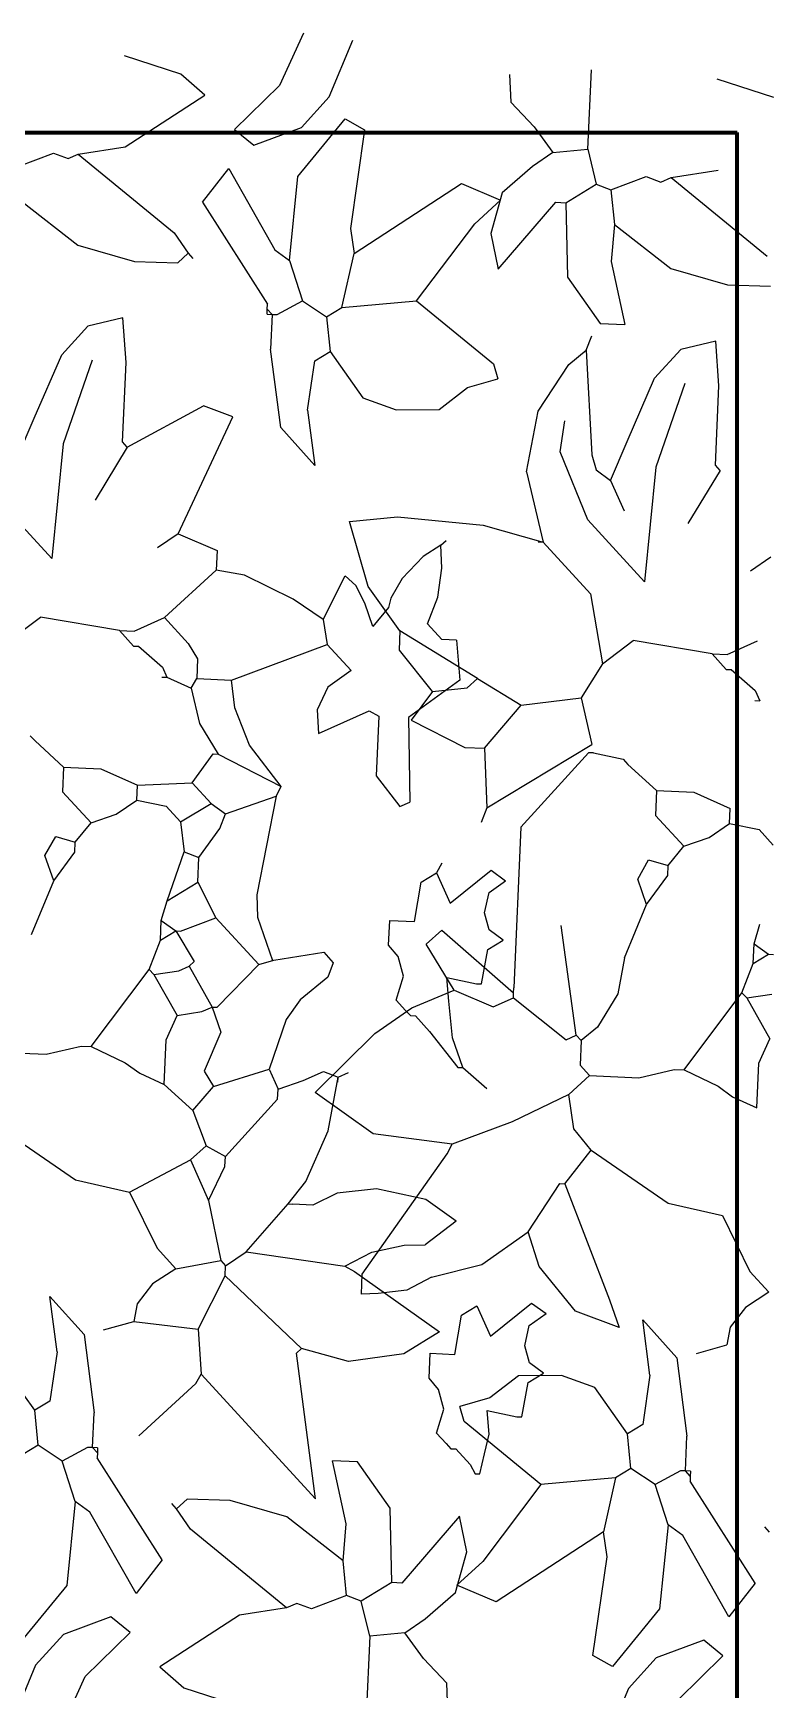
# Model space of a CAD drawing. Header units: inches. Extents: x 140.5 to 186.8, y 19 to 37.2.
# Drawn here: x 158.893 to 159.37, y 31.934 to 32.999 of the extents above; entities that cross this region are included whole.
import ezdxf

# ---------------------------------------------------------------- set-up
doc = ezdxf.new("R2010")
doc.units = ezdxf.units.IN
doc.header["$MEASUREMENT"] = 0
doc.layers.add('A-FLOR-FTPT', color=6, linetype='Continuous', lineweight=70)
doc.layers.add('VERDE_siepe', color=96, linetype='Continuous')

msp = doc.modelspace()

# ---------------------------------------------------------------- linework, layer by layer
at = {"layer": 'A-FLOR-FTPT'}
for p in [(157.096, 32.9355), (159.346, 29.9806)]:
    msp.add_line(p, (159.346, 32.9355), dxfattribs=at)
at = {"layer": 'VERDE_siepe'}
for p, q in [((159.0672, 32.9994), (159.0518, 32.9657)), ((159.0837, 32.9584), (159.0989, 32.9948)), ((158.9885, 32.973), (158.9522, 32.9849)), ((159.0039, 32.9596), (158.9885, 32.973)), ((159.1997, 32.9727), (159.2005, 32.9551)), ((159.25, 32.9249), (159.2523, 32.9759)), ((159.3696, 32.958), (159.3332, 32.9698)), ((158.9527, 32.9262), (159.0039, 32.9596)), ((159.0518, 32.9657), (159.023, 32.9375)), ((159.0659, 32.9387), (159.0837, 32.9584)), ((159.2005, 32.9551), (159.2156, 32.9392)), ((159.0353, 32.9274), (159.0659, 32.9387)), ((159.0637, 32.9073), (159.0941, 32.9443)), ((159.0941, 32.9443), (159.1065, 32.9373)), ((159.2156, 32.9392), (159.2276, 32.9227)), ((159.023, 32.9375), (159.0353, 32.9274)), ((159.1065, 32.9373), (159.0974, 32.8739)), ((158.8838, 32.9137), (158.9065, 32.9223)), ((158.9065, 32.9223), (158.9159, 32.9187)), ((158.9159, 32.9187), (158.9225, 32.9216)), ((158.9225, 32.9216), (158.9527, 32.9262)), ((158.9225, 32.9216), (158.9841, 32.8711)), ((159.2276, 32.9227), (159.2144, 32.9137)), ((159.2276, 32.9227), (159.25, 32.9249)), ((159.25, 32.9249), (159.2554, 32.9023)), ((159.0024, 32.8908), (159.0193, 32.9124)), ((159.0193, 32.9124), (159.0489, 32.86)), ((159.0582, 32.8533), (159.0637, 32.9073)), ((159.2144, 32.9137), (159.1949, 32.8967)), ((159.2649, 32.8987), (159.2876, 32.9073)), ((159.2876, 32.9073), (159.297, 32.9037)), ((159.297, 32.9037), (159.3035, 32.9066)), ((159.3035, 32.9066), (159.3337, 32.9112)), ((159.3035, 32.9066), (159.3652, 32.8561)), ((159.0999, 32.8578), (159.1689, 32.9027)), ((159.1689, 32.9027), (159.1939, 32.892)), ((159.1949, 32.8967), (159.1876, 32.8706)), ((159.2358, 32.8904), (159.2554, 32.9023)), ((159.2554, 32.9023), (159.2649, 32.8987)), ((159.2649, 32.8987), (159.2671, 32.8763)), ((158.886, 32.8913), (158.9223, 32.863)), ((159.0024, 32.8908), (159.0442, 32.8251)), ((159.1773, 32.8768), (159.1939, 32.892)), ((159.1924, 32.8476), (159.2294, 32.8907)), ((159.2294, 32.8907), (159.2358, 32.8904)), ((159.2358, 32.8904), (159.2369, 32.8425)), ((159.0974, 32.8739), (159.0999, 32.8578)), ((159.14, 32.8273), (159.1773, 32.8768)), ((159.2671, 32.8763), (159.2651, 32.8526)), ((159.2671, 32.8763), (159.3033, 32.848)), ((158.9841, 32.8711), (158.9931, 32.8579)), ((159.1876, 32.8706), (159.1924, 32.8476)), ((158.9223, 32.863), (158.9587, 32.8526)), ((158.9587, 32.8526), (158.9864, 32.8518)), ((158.9864, 32.8518), (158.9931, 32.8579)), ((158.9931, 32.8579), (158.9961, 32.8546)), ((159.0489, 32.86), (159.0582, 32.8533)), ((159.0582, 32.8533), (159.0666, 32.8274)), ((159.092, 32.8231), (159.0999, 32.8578)), ((159.2651, 32.8526), (159.2739, 32.8121)), ((159.2369, 32.8425), (159.2579, 32.8128)), ((159.3033, 32.848), (159.3397, 32.8376)), ((159.3397, 32.8376), (159.3675, 32.8368)), ((159.0439, 32.8188), (159.044, 32.8219)), ((159.044, 32.8219), (159.0442, 32.8251)), ((159.044, 32.8219), (159.0471, 32.8186)), ((159.0503, 32.8185), (159.0666, 32.8274)), ((159.0666, 32.8274), (159.0821, 32.8171)), ((159.0821, 32.8171), (159.092, 32.8231)), ((159.092, 32.8231), (159.14, 32.8273)), ((159.14, 32.8273), (159.1894, 32.7869)), ((158.9119, 32.7926), (158.9287, 32.811)), ((158.9512, 32.8164), (158.9287, 32.811)), ((158.9532, 32.7876), (158.9512, 32.8164)), ((159.0439, 32.8188), (159.0471, 32.8186)), ((159.0471, 32.8186), (159.0461, 32.7963)), ((159.0471, 32.8186), (159.0503, 32.8185)), ((159.0821, 32.8171), (159.0844, 32.7947)), ((159.2579, 32.8128), (159.2739, 32.8121)), ((159.249, 32.7955), (159.2526, 32.8049)), ((159.3323, 32.8014), (159.3097, 32.796)), ((159.3342, 32.7726), (159.3323, 32.8014)), ((158.8942, 32.7519), (158.9119, 32.7926)), ((158.9314, 32.7891), (158.9127, 32.7354)), ((159.0526, 32.7458), (159.0461, 32.7963)), ((159.0699, 32.757), (159.0745, 32.7887)), ((159.0745, 32.7887), (159.0844, 32.7947)), ((159.0844, 32.7947), (159.1054, 32.765)), ((159.2379, 32.7863), (159.249, 32.7955)), ((159.249, 32.7955), (159.2525, 32.7283)), ((159.2929, 32.7776), (159.3097, 32.796)), ((158.951, 32.7366), (158.9532, 32.7876)), ((159.1894, 32.7869), (159.1921, 32.7772)), ((159.2182, 32.7563), (159.2379, 32.7863)), ((159.1544, 32.7575), (159.1727, 32.7717)), ((159.1727, 32.7717), (159.1921, 32.7772)), ((159.2752, 32.7369), (159.2929, 32.7776)), ((159.3124, 32.7741), (159.2937, 32.7203)), ((159.332, 32.7216), (159.3342, 32.7726)), ((158.954, 32.7333), (159.003, 32.7599)), ((159.0219, 32.7527), (159.003, 32.7599)), ((159.0699, 32.757), (159.0745, 32.7214)), ((159.1054, 32.765), (159.1268, 32.7573)), ((159.1268, 32.7573), (159.1544, 32.7575)), ((158.8835, 32.7268), (158.8942, 32.7519)), ((158.9867, 32.6776), (159.0219, 32.7527)), ((159.2105, 32.7173), (159.2182, 32.7563)), ((159.2323, 32.7302), (159.2352, 32.7502)), ((158.9127, 32.7354), (158.9054, 32.6616)), ((158.954, 32.7333), (158.951, 32.7366)), ((159.0745, 32.7214), (159.0526, 32.7458)), ((159.2645, 32.7118), (159.2752, 32.7369)), ((158.954, 32.7333), (158.9334, 32.6991)), ((159.2501, 32.6865), (159.2323, 32.7302)), ((159.2525, 32.7283), (159.2553, 32.7186)), ((159.2105, 32.7173), (159.2213, 32.6722)), ((159.2553, 32.7186), (159.2645, 32.7118)), ((159.2937, 32.7203), (159.2864, 32.6466)), ((159.335, 32.7183), (159.3144, 32.6841)), ((159.335, 32.7183), (159.332, 32.7216)), ((159.2645, 32.7118), (159.2733, 32.6923)), ((158.9054, 32.6616), (158.869, 32.7015)), ((159.0969, 32.6854), (159.1277, 32.6885)), ((159.1089, 32.6438), (159.0969, 32.6854)), ((159.1277, 32.6885), (159.1828, 32.6831)), ((159.1828, 32.6831), (159.2213, 32.6722)), ((159.2864, 32.6466), (159.2501, 32.6865)), ((158.9867, 32.6776), (158.9735, 32.6686)), ((158.9867, 32.6776), (159.0118, 32.6669)), ((159.1555, 32.6703), (159.1589, 32.6733)), ((159.2213, 32.6722), (159.2181, 32.6723)), ((159.2213, 32.6722), (159.2518, 32.6389)), ((159.0118, 32.6669), (159.0112, 32.6542)), ((159.1442, 32.663), (159.1306, 32.6489)), ((159.1555, 32.6703), (159.1442, 32.663)), ((159.1561, 32.6554), (159.1555, 32.6703)), ((159.3677, 32.6626), (159.3546, 32.6536)), ((158.9779, 32.6237), (159.0112, 32.6542)), ((159.0294, 32.651), (159.0112, 32.6542)), ((159.0607, 32.6356), (159.0294, 32.651)), ((159.08, 32.6225), (159.094, 32.6506)), ((159.101, 32.6444), (159.094, 32.6506)), ((159.1535, 32.6368), (159.1561, 32.6554)), ((159.1066, 32.633), (159.101, 32.6444)), ((159.1291, 32.6151), (159.1089, 32.6438)), ((159.1306, 32.6489), (159.1233, 32.6363)), ((159.08, 32.6225), (159.0607, 32.6356)), ((159.1118, 32.6179), (159.1066, 32.633)), ((159.1219, 32.6302), (159.1118, 32.6179)), ((159.1233, 32.6363), (159.1219, 32.6302)), ((159.147, 32.6196), (159.1535, 32.6368)), ((159.2518, 32.6389), (159.2594, 32.5939)), ((158.8783, 32.6089), (158.8982, 32.624)), ((158.9489, 32.6154), (158.8982, 32.624)), ((158.9584, 32.615), (158.9779, 32.6237)), ((158.9779, 32.6237), (158.9932, 32.6071)), ((159.08, 32.6225), (159.0825, 32.6064)), ((159.1561, 32.6096), (159.147, 32.6196)), ((158.9489, 32.6154), (158.958, 32.6054)), ((158.9489, 32.6154), (158.9584, 32.615)), ((159.1289, 32.6028), (159.1295, 32.6155)), ((159.1792, 32.5846), (159.1291, 32.6151)), ((159.1657, 32.6092), (159.1561, 32.6096)), ((159.1657, 32.6092), (159.1677, 32.5835)), ((159.2594, 32.5939), (159.2792, 32.609)), ((159.3299, 32.6004), (159.2792, 32.609)), ((159.3395, 32.6), (159.359, 32.6087)), ((158.958, 32.6054), (158.9612, 32.6053)), ((158.9612, 32.6053), (158.9766, 32.5919)), ((158.9932, 32.6071), (158.9991, 32.5973)), ((158.9991, 32.5973), (158.9986, 32.5845)), ((159.0209, 32.5835), (159.0825, 32.6064)), ((159.0825, 32.6064), (159.0978, 32.5898)), ((159.1501, 32.5763), (159.1289, 32.6028)), ((159.3299, 32.6004), (159.339, 32.5904)), ((159.3299, 32.6004), (159.3395, 32.6)), ((158.9766, 32.5919), (158.9795, 32.5854)), ((159.0978, 32.5898), (159.0828, 32.5789)), ((159.2594, 32.5939), (159.2457, 32.5722)), ((159.339, 32.5904), (159.3422, 32.5903)), ((159.3422, 32.5903), (159.3576, 32.5769)), ((158.9763, 32.5855), (158.9795, 32.5854)), ((158.9795, 32.5854), (158.9951, 32.5783)), ((158.9951, 32.5783), (158.9986, 32.5845)), ((158.9951, 32.5783), (159.0005, 32.5557)), ((158.9986, 32.5845), (159.0209, 32.5835)), ((159.0232, 32.5657), (159.0209, 32.5835)), ((159.0828, 32.5789), (159.076, 32.5645)), ((159.1677, 32.5835), (159.1348, 32.5594)), ((159.1501, 32.5763), (159.1365, 32.5578)), ((159.1501, 32.5763), (159.1725, 32.5785)), ((159.1725, 32.5785), (159.1792, 32.5846)), ((159.1792, 32.5846), (159.2072, 32.5674)), ((159.3576, 32.5769), (159.3605, 32.5703)), ((159.0326, 32.5418), (159.0232, 32.5657)), ((159.1836, 32.5397), (159.2072, 32.5674)), ((159.2072, 32.5674), (159.2457, 32.5722)), ((159.2457, 32.5722), (159.2525, 32.5422)), ((159.3573, 32.5705), (159.3605, 32.5703)), ((159.0005, 32.5557), (159.0124, 32.536)), ((159.076, 32.5645), (159.0768, 32.5492)), ((159.0768, 32.5492), (159.1094, 32.5637)), ((159.1094, 32.5637), (159.1156, 32.5603)), ((159.1156, 32.5603), (159.114, 32.522)), ((159.1348, 32.5594), (159.1356, 32.5051)), ((159.1365, 32.5578), (159.1709, 32.5403)), ((158.8916, 32.5477), (158.8947, 32.5444)), ((158.8947, 32.5444), (158.9131, 32.5276)), ((158.9957, 32.5176), (159.0092, 32.5362)), ((159.0092, 32.5362), (159.0124, 32.536)), ((159.0124, 32.536), (159.053, 32.5151)), ((159.053, 32.5151), (159.0326, 32.5418)), ((159.1709, 32.5403), (159.1836, 32.5397)), ((159.1836, 32.5397), (159.1851, 32.5014)), ((159.1851, 32.5014), (159.2525, 32.5422)), ((159.2505, 32.5368), (159.2069, 32.4889)), ((159.2537, 32.5367), (159.2505, 32.5368)), ((159.2537, 32.5367), (159.2727, 32.5327)), ((158.9131, 32.5276), (158.9124, 32.5117)), ((158.9131, 32.5276), (158.937, 32.5266)), ((158.937, 32.5266), (158.9605, 32.516)), ((159.2727, 32.5327), (159.2757, 32.5293)), ((159.2757, 32.5293), (159.2942, 32.5126)), ((158.9124, 32.5117), (158.9307, 32.4917)), ((158.9601, 32.5064), (158.9605, 32.516)), ((158.9605, 32.516), (158.9957, 32.5176)), ((158.9957, 32.5176), (159.0079, 32.5043)), ((159.0496, 32.5089), (159.053, 32.5151)), ((159.114, 32.522), (159.1291, 32.5022)), ((159.2942, 32.5126), (159.2935, 32.4966)), ((159.2942, 32.5126), (159.3181, 32.5116)), ((158.9469, 32.4974), (158.9601, 32.5064)), ((158.9601, 32.5064), (158.979, 32.5024)), ((158.979, 32.5024), (158.9882, 32.4924)), ((158.9882, 32.4924), (159.0079, 32.5043)), ((159.0079, 32.5043), (159.0171, 32.4975)), ((159.0171, 32.4975), (159.0496, 32.5089)), ((159.0496, 32.5089), (159.0372, 32.4456)), ((159.1291, 32.5022), (159.1356, 32.5051)), ((159.1851, 32.5014), (159.1815, 32.492)), ((159.3181, 32.5116), (159.3415, 32.5009)), ((158.9206, 32.4794), (158.9307, 32.4917)), ((158.9307, 32.4917), (158.9469, 32.4974)), ((158.9882, 32.4924), (158.9905, 32.4732)), ((159.0135, 32.4881), (159.0171, 32.4975)), ((159.2935, 32.4966), (159.3117, 32.4767)), ((159.328, 32.4824), (159.3411, 32.4914)), ((159.3411, 32.4914), (159.3415, 32.5009)), ((159.3411, 32.4914), (159.3601, 32.4874)), ((158.9011, 32.4707), (158.908, 32.4831)), ((158.908, 32.4831), (158.9206, 32.4794)), ((159, 32.4695), (159.0135, 32.4881)), ((159.2069, 32.4889), (159.2024, 32.3857)), ((159.3117, 32.4767), (159.328, 32.4824)), ((159.3601, 32.4874), (159.3692, 32.4774)), ((158.9067, 32.4545), (158.9011, 32.4707)), ((158.9067, 32.4545), (158.9203, 32.473)), ((158.9203, 32.473), (158.9206, 32.4794)), ((158.9796, 32.4417), (158.9905, 32.4732)), ((158.9905, 32.4732), (159, 32.4695)), ((158.9993, 32.4536), (159, 32.4695)), ((159.3016, 32.4644), (159.3117, 32.4767)), ((159.1429, 32.4537), (159.1527, 32.4597)), ((159.1562, 32.4659), (159.1527, 32.4597)), ((159.1527, 32.4597), (159.1615, 32.4402)), ((159.1615, 32.4402), (159.1879, 32.4613)), ((159.1879, 32.4613), (159.1972, 32.4546)), ((159.2821, 32.4556), (159.289, 32.4681)), ((159.289, 32.4681), (159.3016, 32.4644)), ((159.3014, 32.458), (159.3016, 32.4644)), ((158.8925, 32.42), (158.9067, 32.4545)), ((158.9796, 32.4417), (158.9993, 32.4536)), ((158.9993, 32.4536), (159.011, 32.4308)), ((159.1386, 32.4284), (159.1429, 32.4537)), ((159.1865, 32.447), (159.1972, 32.4546)), ((159.2878, 32.4394), (159.2821, 32.4556)), ((159.2878, 32.4394), (159.3014, 32.458)), ((158.9758, 32.4291), (158.9796, 32.4417)), ((159.0372, 32.4456), (159.0378, 32.4311)), ((159.1836, 32.434), (159.1865, 32.447)), ((159.2735, 32.405), (159.2878, 32.4394)), ((158.9753, 32.4164), (158.9758, 32.4291)), ((158.9758, 32.4291), (158.9851, 32.4223)), ((158.9883, 32.4222), (159.011, 32.4308)), ((159.011, 32.4308), (159.0385, 32.4008)), ((159.0378, 32.4311), (159.0474, 32.4034)), ((159.122, 32.4132), (159.1227, 32.4291)), ((159.1227, 32.4291), (159.1386, 32.4284)), ((159.1866, 32.423), (159.1836, 32.434)), ((159.3569, 32.4141), (159.3606, 32.4267)), ((158.9681, 32.3975), (158.9753, 32.4164)), ((158.9753, 32.4164), (158.9851, 32.4223)), ((158.9851, 32.4223), (158.9883, 32.4222)), ((158.9851, 32.4223), (158.997, 32.4026)), ((159.1462, 32.4137), (159.1562, 32.4228)), ((159.1562, 32.4228), (159.2023, 32.3825)), ((159.1857, 32.4104), (159.1955, 32.4163)), ((159.1955, 32.4163), (159.1866, 32.423)), ((159.2426, 32.3552), (159.2329, 32.4259)), ((159.0482, 32.4036), (159.0803, 32.4086)), ((159.0803, 32.4086), (159.0864, 32.4019)), ((159.1281, 32.4059), (159.122, 32.4132)), ((159.1316, 32.3932), (159.1281, 32.4059)), ((159.1641, 32.3842), (159.1462, 32.4137)), ((159.1816, 32.3882), (159.1857, 32.4104)), ((159.3563, 32.4013), (159.3569, 32.4141)), ((159.3563, 32.4013), (159.3662, 32.4073)), ((159.3569, 32.4141), (159.3662, 32.4073)), ((159.3662, 32.4073), (159.3694, 32.4072)), ((158.9308, 32.3481), (158.9681, 32.3975)), ((158.9681, 32.3975), (158.9711, 32.3942)), ((158.9711, 32.3942), (158.9872, 32.3967)), ((158.9872, 32.3967), (158.9937, 32.3996)), ((158.997, 32.4026), (158.9937, 32.3996)), ((158.9937, 32.3996), (159.0085, 32.3734)), ((159.0117, 32.3733), (159.0385, 32.4008)), ((159.0385, 32.4008), (159.0482, 32.4036)), ((159.0864, 32.4019), (159.0828, 32.3925)), ((159.2735, 32.405), (159.2694, 32.3818)), ((159.3491, 32.3825), (159.3563, 32.4013)), ((158.9711, 32.3942), (158.986, 32.368)), ((159.0828, 32.3925), (159.0652, 32.3781)), ((159.1268, 32.3778), (159.1316, 32.3932)), ((159.137, 32.3729), (159.1641, 32.3842)), ((159.1594, 32.3924), (159.1784, 32.3884)), ((159.1606, 32.3772), (159.1594, 32.3924)), ((159.1641, 32.3842), (159.1891, 32.3735)), ((159.1784, 32.3884), (159.1816, 32.3882)), ((159.2023, 32.3825), (159.2024, 32.3857)), ((159.002, 32.3705), (159.0085, 32.3734)), ((159.0085, 32.3734), (159.0117, 32.3733)), ((159.0085, 32.3734), (159.0142, 32.3572)), ((159.0652, 32.3781), (159.0561, 32.3654)), ((159.1329, 32.3712), (159.1268, 32.3778)), ((159.163, 32.3536), (159.1606, 32.3772)), ((159.1891, 32.3735), (159.2022, 32.3793)), ((159.2022, 32.3793), (159.2023, 32.3825)), ((159.2022, 32.3793), (159.2361, 32.3523)), ((159.2694, 32.3818), (159.2562, 32.3604)), ((159.3119, 32.333), (159.3491, 32.3825)), ((159.3491, 32.3825), (159.3522, 32.3792)), ((159.3522, 32.3792), (159.3683, 32.3817)), ((159.3522, 32.3792), (159.367, 32.353)), ((158.9789, 32.3524), (158.986, 32.368)), ((158.986, 32.368), (159.002, 32.3705)), ((159.0561, 32.3654), (159.0451, 32.3335)), ((159.1132, 32.3564), (159.137, 32.3729)), ((159.1329, 32.3712), (159.136, 32.3679)), ((159.136, 32.3679), (159.1392, 32.3677)), ((159.1392, 32.3677), (159.1483, 32.3577)), ((158.9776, 32.3237), (158.9789, 32.3524)), ((159.0142, 32.3572), (159.0035, 32.3321)), ((159.0747, 32.3185), (159.1132, 32.3564)), ((159.1483, 32.3577), (159.1664, 32.3346)), ((159.1696, 32.3345), (159.163, 32.3536)), ((159.2361, 32.3523), (159.2426, 32.3552)), ((159.2426, 32.3552), (159.2457, 32.3519)), ((159.2562, 32.3604), (159.2457, 32.3519)), ((159.3599, 32.3373), (159.367, 32.353)), ((158.87, 32.3443), (158.9019, 32.343)), ((158.9019, 32.343), (158.9244, 32.3483)), ((158.9244, 32.3483), (158.9308, 32.3481)), ((158.9308, 32.3481), (158.9527, 32.3375)), ((159.2457, 32.3519), (159.245, 32.336)), ((158.9527, 32.3375), (158.962, 32.3308)), ((158.962, 32.3308), (158.9776, 32.3237)), ((159.0035, 32.3321), (159.0095, 32.3223)), ((159.0095, 32.3223), (159.0451, 32.3335)), ((159.0451, 32.3335), (159.0509, 32.3205)), ((159.0671, 32.3262), (159.0801, 32.332)), ((159.0801, 32.332), (159.0896, 32.3284)), ((159.0896, 32.3284), (159.0961, 32.3313)), ((159.1664, 32.3346), (159.1696, 32.3345)), ((159.1696, 32.3345), (159.185, 32.321)), ((159.245, 32.336), (159.2511, 32.3293)), ((159.2829, 32.3279), (159.3055, 32.3333)), ((159.3055, 32.3333), (159.3119, 32.333)), ((159.3119, 32.333), (159.3338, 32.3225)), ((159.3587, 32.3087), (159.3599, 32.3373)), ((158.9776, 32.3237), (158.9961, 32.3069)), ((158.9961, 32.3069), (159.0095, 32.3223)), ((159.0506, 32.3141), (159.0509, 32.3205)), ((159.0509, 32.3205), (159.0671, 32.3262)), ((159.0832, 32.2939), (159.0896, 32.3284)), ((159.0894, 32.3252), (159.0896, 32.3284)), ((159.2378, 32.3171), (159.2511, 32.3293)), ((159.2511, 32.3293), (159.2829, 32.3279)), ((159.3338, 32.3225), (159.343, 32.3157)), ((159.0171, 32.2773), (159.0506, 32.3141)), ((159.112, 32.2919), (159.0747, 32.3185)), ((159.2378, 32.3171), (159.2014, 32.2997)), ((159.2411, 32.2951), (159.2378, 32.3171)), ((159.343, 32.3157), (159.3587, 32.3087)), ((158.9961, 32.3069), (159.0046, 32.2842)), ((159.2014, 32.2997), (159.1629, 32.2853)), ((158.8711, 32.2964), (158.9207, 32.2623)), ((159.0687, 32.2612), (159.0832, 32.2939)), ((159.1629, 32.2853), (159.112, 32.2919)), ((159.2522, 32.2814), (159.2411, 32.2951)), ((158.9947, 32.2751), (159.0046, 32.2842)), ((159.0046, 32.2842), (159.0171, 32.2773)), ((159.105, 32.2016), (159.1595, 32.279)), ((159.1595, 32.279), (159.1629, 32.2853)), ((159.2353, 32.2598), (159.2522, 32.2814)), ((159.2522, 32.2814), (159.3017, 32.2473)), ((158.9555, 32.2544), (158.9947, 32.2751)), ((158.9947, 32.2751), (159.0063, 32.249)), ((159.0063, 32.249), (159.0168, 32.2709)), ((159.0168, 32.2709), (159.0171, 32.2773)), ((158.9207, 32.2623), (158.9555, 32.2544)), ((159.0573, 32.2468), (159.0687, 32.2612)), ((159.1142, 32.2565), (159.0889, 32.2538)), ((159.1459, 32.2497), (159.1142, 32.2565)), ((159.2116, 32.2289), (159.2321, 32.2599)), ((159.2321, 32.2599), (159.2353, 32.2598)), ((159.2353, 32.2598), (159.2639, 32.1851)), ((158.9555, 32.2544), (158.9731, 32.2185)), ((159.0063, 32.249), (159.0142, 32.2104)), ((159.0304, 32.216), (159.0573, 32.2468)), ((159.0573, 32.2468), (159.0605, 32.2467)), ((159.0732, 32.2461), (159.0605, 32.2467)), ((159.0889, 32.2538), (159.0732, 32.2461)), ((159.1653, 32.2357), (159.1459, 32.2497)), ((159.3017, 32.2473), (159.3365, 32.2394)), ((159.1653, 32.2357), (159.1455, 32.2206)), ((159.3365, 32.2394), (159.3541, 32.2035)), ((159.1819, 32.2078), (159.2116, 32.2289)), ((159.2188, 32.2066), (159.2116, 32.2289)), ((158.9731, 32.2185), (158.9852, 32.2052)), ((159.0172, 32.207), (159.0304, 32.216)), ((159.0304, 32.216), (159.0938, 32.2069)), ((159.0938, 32.2069), (159.1112, 32.2158)), ((159.1112, 32.2158), (159.132, 32.2203)), ((159.132, 32.2203), (159.1455, 32.2206)), ((158.9852, 32.2052), (158.9702, 32.1954)), ((158.9852, 32.2052), (159.0142, 32.2104)), ((159.0142, 32.2104), (159.0172, 32.207)), ((159.017, 32.2007), (159.0172, 32.207)), ((159.0938, 32.2069), (159.1001, 32.2034)), ((159.1001, 32.2034), (159.1547, 32.1646)), ((159.1496, 32.1997), (159.1819, 32.2078)), ((159.2421, 32.1778), (159.2188, 32.2066)), ((159.3541, 32.2035), (159.3663, 32.1902)), ((158.9702, 32.1954), (158.9604, 32.1826)), ((158.9995, 32.1663), (159.017, 32.2007)), ((159.017, 32.2007), (159.066, 32.1538)), ((159.1045, 32.1889), (159.105, 32.2016)), ((159.1496, 32.1997), (159.1337, 32.1913)), ((158.9089, 32.1518), (158.9043, 32.1874)), ((158.9043, 32.1874), (158.9262, 32.163)), ((158.9604, 32.1826), (158.9582, 32.1713)), ((159.1152, 32.1892), (159.1045, 32.1889)), ((159.1337, 32.1913), (159.1152, 32.1892)), ((159.1874, 32.1618), (159.2139, 32.183)), ((159.2139, 32.183), (159.2232, 32.1763)), ((159.2639, 32.1851), (159.2701, 32.1675)), ((159.3663, 32.1902), (159.3513, 32.1803)), ((158.9388, 32.1658), (158.9582, 32.1713)), ((158.9582, 32.1713), (158.9995, 32.1663)), ((159.1646, 32.1501), (159.1689, 32.1754)), ((159.1689, 32.1754), (159.1787, 32.1814)), ((159.1787, 32.1814), (159.1874, 32.1618)), ((159.2124, 32.1686), (159.2232, 32.1763)), ((159.2701, 32.1675), (159.2421, 32.1778)), ((159.2899, 32.1368), (159.2853, 32.1724)), ((159.2853, 32.1724), (159.3073, 32.148)), ((159.3513, 32.1803), (159.3415, 32.1676)), ((158.9262, 32.163), (158.9327, 32.1125)), ((158.9995, 32.1663), (159.0014, 32.1375)), ((159.1547, 32.1646), (159.1318, 32.1505)), ((159.2096, 32.1557), (159.2124, 32.1686)), ((159.3415, 32.1676), (159.3393, 32.1563)), ((158.9089, 32.1518), (158.9043, 32.1201)), ((159.0627, 32.1508), (159.066, 32.1538)), ((159.075, 32.0572), (159.0627, 32.1508)), ((159.0962, 32.1455), (159.066, 32.1538)), ((159.1318, 32.1505), (159.0962, 32.1455)), ((159.148, 32.1348), (159.1487, 32.1508)), ((159.1487, 32.1508), (159.1646, 32.1501)), ((159.2125, 32.1446), (159.2096, 32.1557)), ((159.3199, 32.1507), (159.3393, 32.1563)), ((158.8945, 32.1142), (158.8734, 32.1438)), ((159.2215, 32.138), (159.2125, 32.1446)), ((159.3073, 32.148), (159.3137, 32.0975)), ((158.9614, 32.0977), (158.998, 32.1313)), ((158.998, 32.1313), (159.0014, 32.1375)), ((159.0014, 32.1375), (159.075, 32.0572)), ((159.1541, 32.1276), (159.148, 32.1348)), ((159.2054, 32.1363), (159.1871, 32.1221)), ((159.2331, 32.1365), (159.2054, 32.1363)), ((159.2075, 32.1099), (159.2117, 32.1321)), ((159.2117, 32.1321), (159.2215, 32.138)), ((159.2545, 32.1288), (159.2331, 32.1365)), ((159.2755, 32.0991), (159.2545, 32.1288)), ((159.2899, 32.1368), (159.2853, 32.1051)), ((158.9043, 32.1201), (158.8945, 32.1142)), ((159.1575, 32.1149), (159.1541, 32.1276)), ((159.1871, 32.1221), (159.1677, 32.1166)), ((158.8967, 32.0917), (158.8945, 32.1142)), ((158.9317, 32.0902), (158.9327, 32.1125)), ((159.1528, 32.0995), (159.1575, 32.1149)), ((159.1705, 32.1069), (159.1677, 32.1166)), ((159.1854, 32.1141), (159.2043, 32.11)), ((159.1865, 32.0989), (159.1854, 32.1141)), ((159.2043, 32.11), (159.2075, 32.1099)), ((159.1589, 32.0929), (159.1528, 32.0995)), ((159.2198, 32.0665), (159.1705, 32.1069)), ((159.1835, 32.0862), (159.1865, 32.0989)), ((159.2853, 32.1051), (159.2755, 32.0991)), ((159.2777, 32.0767), (159.2755, 32.0991)), ((159.3128, 32.0752), (159.3137, 32.0975)), ((158.8967, 32.0917), (158.8868, 32.0858)), ((158.9122, 32.0815), (158.8967, 32.0917)), ((158.9285, 32.0903), (158.9122, 32.0815)), ((158.9317, 32.0902), (158.9285, 32.0903)), ((158.9349, 32.0901), (158.9317, 32.0902)), ((158.9348, 32.0869), (158.9317, 32.0902)), ((158.9348, 32.0869), (158.9346, 32.0837)), ((158.9349, 32.0901), (158.9348, 32.0869)), ((159.1589, 32.0929), (159.162, 32.0895)), ((159.162, 32.0895), (159.1651, 32.0894)), ((159.1651, 32.0894), (159.1743, 32.0794)), ((159.1807, 32.0733), (159.1835, 32.0862)), ((158.9206, 32.0556), (158.9122, 32.0815)), ((158.9764, 32.018), (158.9346, 32.0837)), ((159.1019, 32.081), (159.086, 32.0817)), ((159.0947, 32.0412), (159.086, 32.0817)), ((159.123, 32.0513), (159.1019, 32.081)), ((159.1743, 32.0794), (159.1775, 32.0734)), ((159.2777, 32.0767), (159.2679, 32.0707)), ((159.2932, 32.0665), (159.2777, 32.0767)), ((159.3096, 32.0753), (159.2932, 32.0665)), ((159.3128, 32.0752), (159.3096, 32.0753)), ((159.316, 32.075), (159.3128, 32.0752)), ((159.3158, 32.0719), (159.3128, 32.0752)), ((159.316, 32.075), (159.3158, 32.0719)), ((159.1775, 32.0734), (159.1807, 32.0733)), ((159.2198, 32.0665), (159.1825, 32.017)), ((159.2679, 32.0707), (159.2198, 32.0665)), ((159.2679, 32.0707), (159.26, 32.036)), ((159.3017, 32.0405), (159.2932, 32.0665)), ((159.3158, 32.0719), (159.3157, 32.0687)), ((159.3575, 32.003), (159.3157, 32.0687)), ((158.9206, 32.0556), (158.9151, 32.0015)), ((158.9299, 32.0488), (158.9206, 32.0556)), ((158.9857, 32.0509), (158.9827, 32.0542)), ((158.9924, 32.057), (158.9857, 32.0509)), ((159.0201, 32.0562), (158.9924, 32.057)), ((159.0565, 32.0458), (159.0201, 32.0562)), ((158.9596, 31.9964), (158.9299, 32.0488)), ((158.9947, 32.0377), (158.9857, 32.0509)), ((159.0928, 32.0175), (159.0565, 32.0458)), ((159.1241, 32.0034), (159.123, 32.0513)), ((159.1675, 32.0462), (159.1305, 32.0031)), ((159.1723, 32.0232), (159.1675, 32.0462)), ((159.0564, 31.9872), (158.9947, 32.0377)), ((159.0928, 32.0175), (159.0947, 32.0412)), ((159.26, 32.036), (159.191, 31.9911)), ((159.2625, 32.0199), (159.26, 32.036)), ((159.3017, 32.0405), (159.2961, 31.9865)), ((159.311, 32.0338), (159.3017, 32.0405)), ((159.3406, 31.9814), (159.311, 32.0338)), ((159.3668, 32.0359), (159.3637, 32.0392)), ((159.165, 31.9971), (159.1723, 32.0232)), ((158.9764, 32.018), (158.9596, 31.9964)), ((159.095, 31.9951), (159.0928, 32.0175)), ((159.1825, 32.017), (159.1659, 32.0018)), ((159.2533, 31.9565), (159.2625, 32.0199)), ((158.9151, 32.0015), (158.8847, 31.9646)), ((159.1241, 32.0034), (159.1044, 31.9915)), ((159.1305, 32.0031), (159.1241, 32.0034)), ((159.191, 31.9911), (159.1659, 32.0018)), ((159.3575, 32.003), (159.3406, 31.9814)), ((159.0629, 31.9901), (159.0564, 31.9872)), ((159.0723, 31.9865), (159.0629, 31.9901)), ((159.095, 31.9951), (159.0723, 31.9865)), ((159.1044, 31.9915), (159.095, 31.9951)), ((159.1098, 31.9689), (159.1044, 31.9915)), ((159.1454, 31.9801), (159.165, 31.9971)), ((158.9435, 31.9815), (158.9129, 31.9701)), ((158.9558, 31.9714), (158.9435, 31.9815)), ((159.0261, 31.9826), (158.9749, 31.9492)), ((159.0564, 31.9872), (159.0261, 31.9826)), ((159.1323, 31.9711), (159.1454, 31.9801)), ((159.2961, 31.9865), (159.2658, 31.9495)), ((158.9129, 31.9701), (158.8951, 31.9504)), ((158.927, 31.9431), (158.9558, 31.9714)), ((159.1098, 31.9689), (159.1076, 31.9179)), ((159.1323, 31.9711), (159.1098, 31.9689)), ((159.1443, 31.9546), (159.1323, 31.9711)), ((159.3245, 31.9664), (159.2939, 31.9551)), ((159.3369, 31.9563), (159.3245, 31.9664)), ((158.8951, 31.9504), (158.8799, 31.914)), ((158.9749, 31.9492), (158.9903, 31.9358)), ((159.1594, 31.9387), (159.1443, 31.9546)), ((159.2658, 31.9495), (159.2533, 31.9565)), ((159.2939, 31.9551), (159.2762, 31.9354)), ((159.3081, 31.9281), (159.3369, 31.9563)), ((158.9116, 31.9094), (158.927, 31.9431)), ((159.1601, 31.9211), (159.1594, 31.9387)), ((158.9903, 31.9358), (159.0267, 31.924)), ((159.2762, 31.9354), (159.2609, 31.899))]:
    msp.add_line(p, q, dxfattribs=at)
msp.add_arc((159.2069, 32.4889), 0.000000399, 137.3475, 177.1505, dxfattribs=at)

doc.saveas('drawing.dxf')
